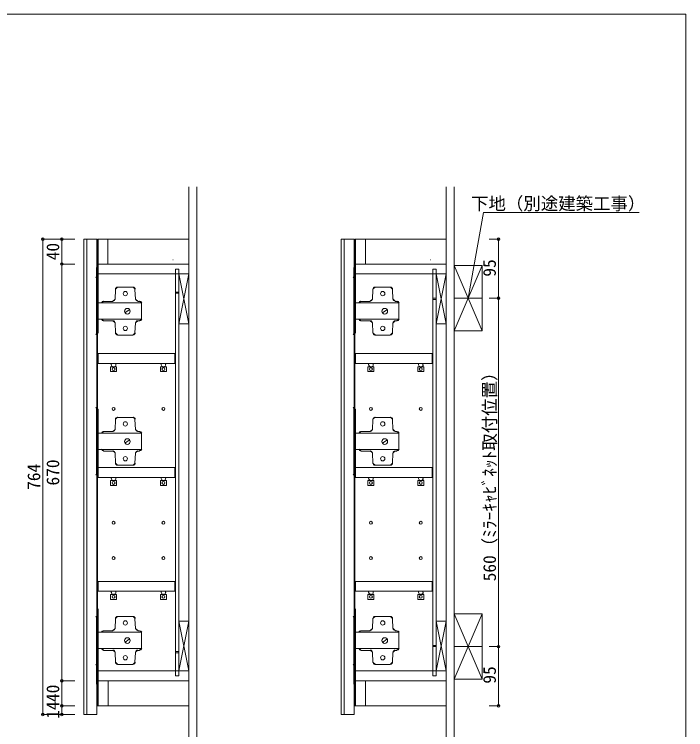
# Model space of a CAD drawing. Units: millimetres at full size, sheet at 1:7. Extents: x -1458 to 1457, y -965 to 964.
# Drawn here: x 378 to 1457, y -186 to 964 of the extents above; entities that cross this region are included whole.
import ezdxf
from ezdxf.enums import TextEntityAlignment as Align

# ---------------------------------------------------------------- set-up
doc = ezdxf.new("R2010")
doc.units = ezdxf.units.MM
doc.header["$LTSCALE"] = 7
doc.header["$PDMODE"] = 32
doc.header["$PDSIZE"] = 4.2
doc.layers.add('0-0_0', color=7, linetype='Continuous', lineweight=15)
doc.layers.add('1-0', color=7, linetype='Continuous', lineweight=15)
doc.styles.add('ＭＳ ゴシック', font='')
doc.styles.get('ＭＳ ゴシック').set_extended_font_data('MS Gothic')

msp = doc.modelspace()

# ---------------------------------------------------------------- linework, layer by layer
at = {"layer": '0-0_0', "lineweight": 18}
msp.add_lwpolyline([(-1457.609, -964.67), (1457.006, -964.67), (1457.006, 964.257), (-1457.609, 964.257)], close=True, dxfattribs=at)
at = {"layer": '1-0'}
for p, q in [((658.938, 686.725), (658.938, -446.576)), ((671.438, 686.725), (671.438, 570.704)), ((1072.389, 686.725), (1072.389, -446.576)), ((1084.889, 686.725), (1084.889, 570.704)), ((510.934, 602.896), (489.934, 602.896)), ((489.934, 602.896), (489.934, -161.104)), ((494.934, 602.896), (494.934, -161.104)), ((510.934, 588.896), (510.934, 602.896)), ((510.934, 602.896), (510.934, -161.104)), ((512.938, 562.9), (512.938, 602.896)), ((528.938, 562.9), (528.938, 602.896)), ((658.938, 557.9), (658.938, 602.896)), ((924.385, 602.896), (903.385, 602.896)), ((903.385, 602.896), (903.385, -161.104)), ((908.385, 602.896), (908.385, -161.104)), ((924.385, 588.896), (924.385, 602.896)), ((924.385, 602.896), (924.385, -161.104)), ((926.389, 562.9), (926.389, 602.896)), ((942.389, 562.9), (942.389, 602.896)), ((1072.389, 557.9), (1072.389, 602.896)), ((658.938, 587.9), (658.938, -117.104)), ((1072.389, 587.9), (1072.389, -117.104)), ((633.04, 569.4), (633.549, 569.4)), ((658.938, 572.9), (658.938, 467.9)), ((671.438, 570.704), (671.438, -446.576)), ((1046.491, 569.4), (1047.001, 569.4)), ((1072.389, 572.9), (1072.389, 467.9)), ((1084.889, 570.704), (1084.889, -446.576)), ((658.938, 562.9), (512.938, 562.9)), ((512.938, 546.9), (512.938, 562.9)), ((642.938, 554.887), (642.938, -98.935)), ((1072.389, 562.9), (926.389, 562.9)), ((926.389, 546.9), (926.389, 562.9)), ((1056.389, 554.887), (1056.389, -98.935)), ((1129.889, 560.4), (1084.889, 455.4)), ((1084.889, 560.4), (1129.889, 455.4)), ((658.938, 546.9), (512.938, 546.9)), ((658.938, 546.9), (642.938, 466.9)), ((658.938, 466.9), (642.938, 546.9)), ((1072.389, 546.9), (926.389, 546.9)), ((1072.389, 546.9), (1056.389, 466.9)), ((1072.389, 466.9), (1056.389, 546.9)), ((642.938, 517.9), (637.438, 517.9)), ((642.938, 515.9), (637.438, 515.9)), ((1056.389, 507.9), (1050.889, 507.9)), ((1084.889, 507.9), (1129.889, 507.9)), ((1056.389, 505.9), (1050.889, 505.9)), ((658.938, 466.9), (642.938, 466.9)), ((1072.389, 466.9), (1056.389, 466.9)), ((1084.889, 455.4), (1129.889, 455.4)), ((513.002, 418.989), (513.002, 402.989)), ((636.425, 418.989), (513.002, 418.989)), ((926.453, 418.989), (926.453, 402.989)), ((1049.876, 418.989), (926.453, 418.989)), ((537.385, 397.894), (538.477, 397.894)), ((617.45, 397.894), (618.541, 397.894)), ((950.836, 397.894), (951.928, 397.894)), ((1030.901, 397.894), (1031.993, 397.894)), ((513.002, 235.932), (513.002, 219.932)), ((636.425, 235.932), (513.002, 235.932)), ((926.453, 235.932), (926.453, 219.932)), ((1049.876, 235.932), (926.453, 235.932)), ((537.385, 214.837), (538.477, 214.837)), ((617.45, 214.837), (618.541, 214.837)), ((950.836, 214.837), (951.928, 214.837)), ((1030.901, 214.837), (1031.993, 214.837)), ((513.002, 52.875), (513.002, 36.875)), ((636.425, 52.875), (513.002, 52.875)), ((926.453, 52.875), (926.453, 36.875)), ((1049.876, 52.875), (926.453, 52.875)), ((537.385, 31.78), (538.477, 31.78)), ((617.45, 31.78), (618.541, 31.78)), ((950.836, 31.78), (951.928, 31.78)), ((1030.901, 31.78), (1031.993, 31.78)), ((1129.889, 0.396), (1084.889, -104.604)), ((1084.889, 0.396), (1129.889, -104.604)), ((642.938, -91.104), (658.938, -11.104)), ((1056.389, -91.104), (1072.389, -11.104)), ((658.938, -11.934), (658.938, -101.934)), ((1072.389, -11.934), (1072.389, -101.934)), ((1056.389, -50.104), (1050.889, -50.104)), ((1056.389, -52.104), (1050.889, -52.104)), ((1084.889, -52.104), (1129.889, -52.104)), ((642.938, -60.104), (637.438, -60.104)), ((642.938, -62.104), (637.438, -62.104)), ((642.938, -98.935), (637.438, -98.935)), ((1056.389, -98.935), (1050.889, -98.935)), ((526.894, -107.104), (512.938, -107.104)), ((658.938, -107.104), (513.002, -107.104)), ((513.002, -107.104), (513.002, -147.104)), ((529.002, -107.104), (529.002, -147.104)), ((940.345, -107.104), (926.389, -107.104)), ((1072.389, -107.104), (926.453, -107.104)), ((926.453, -107.104), (926.453, -147.104)), ((942.453, -107.104), (942.453, -147.104)), ((1084.889, -104.604), (1129.889, -104.604)), ((658.938, -147.104), (658.938, -117.104)), ((1072.389, -147.104), (1072.389, -117.104)), ((510.934, -160.104), (510.934, -161.104)), ((924.385, -160.104), (924.385, -161.104)), ((510.934, -161.104), (489.934, -161.104)), ((924.385, -161.104), (903.385, -161.104))]:
    msp.add_line(p, q, dxfattribs=at)
at = {"layer": '1-0', "color": 4, "lineweight": 9}
for p, q in [((424.273, 602.896), (475.515, 602.896)), ((424.273, 602.896), (424.273, -161.104)), ((454.795, 602.896), (454.795, 562.9)), ((454.795, 602.896), (475.515, 602.896)), ((1156.401, 602.896), (1141.175, 602.896)), ((1156.401, 602.896), (1156.401, 517.9)), ((454.795, 562.9), (475.515, 562.9)), ((454.795, 562.9), (454.795, -107.104)), ((1156.401, 507.9), (1141.175, 507.9)), ((1156.401, -52.104), (1141.175, -52.104)), ((454.795, -107.104), (475.515, -107.104)), ((454.795, -107.104), (454.795, -147.104)), ((454.795, -147.104), (475.515, -147.104)), ((454.795, -147.104), (454.795, -161.104)), ((1156.401, -147.104), (1141.175, -147.104)), ((424.273, -161.104), (475.515, -161.104)), ((454.795, -161.104), (475.515, -161.104))]:
    msp.add_line(p, q, dxfattribs=at)
at = {"layer": '1-0', "color": 8, "lineweight": 18}
for p, q in [((512.997, 538.36), (509.54, 541.817)), ((926.449, 538.36), (922.991, 541.817)), ((544.477, 525.804), (541.02, 522.347)), ((572.682, 522.347), (569.225, 525.804)), ((957.929, 525.804), (954.471, 522.347)), ((986.133, 522.347), (982.676, 525.804)), ((536.835, 503.241), (540.289, 506.541)), ((573.413, 506.541), (576.867, 503.241)), ((950.286, 503.241), (953.74, 506.541)), ((986.865, 506.541), (990.319, 503.241)), ((521.914, 503.241), (518.566, 500.648)), ((583.126, 500.648), (579.779, 503.241)), ((935.365, 503.241), (932.018, 500.648)), ((996.578, 500.648), (993.23, 503.241)), ((518.566, 474.172), (521.914, 471.579)), ((540.289, 468.278), (536.835, 471.579)), ((576.867, 471.579), (573.413, 468.278)), ((579.779, 471.579), (583.126, 474.172)), ((932.018, 474.172), (935.365, 471.579)), ((953.74, 468.278), (950.286, 471.579)), ((990.319, 471.579), (986.865, 468.278)), ((993.23, 471.579), (996.578, 474.172)), ((509.54, 449.366), (512.997, 452.823)), ((541.02, 452.472), (544.477, 449.015)), ((569.225, 449.015), (572.682, 452.472)), ((922.991, 449.366), (926.449, 452.823)), ((954.471, 452.472), (957.929, 449.015)), ((982.676, 449.015), (986.133, 452.472)), ((512.997, 328.929), (509.54, 332.386)), ((926.449, 328.929), (922.991, 332.386)), ((544.477, 316.737), (541.02, 313.28)), ((572.682, 313.28), (569.225, 316.737)), ((957.929, 316.737), (954.471, 313.28)), ((986.133, 313.28), (982.676, 316.737)), ((521.914, 293.809), (518.566, 291.217)), ((536.835, 293.809), (540.289, 297.11)), ((573.413, 297.11), (576.867, 293.809)), ((583.126, 291.217), (579.779, 293.809)), ((935.365, 293.809), (932.018, 291.217)), ((950.286, 293.809), (953.74, 297.11)), ((986.865, 297.11), (990.319, 293.809)), ((996.578, 291.217), (993.23, 293.809)), ((518.566, 265.104), (521.914, 262.511)), ((579.779, 262.511), (583.126, 265.104)), ((932.018, 265.104), (935.365, 262.511)), ((993.23, 262.511), (996.578, 265.104)), ((540.289, 259.211), (536.835, 262.511)), ((576.867, 262.511), (573.413, 259.211)), ((953.74, 259.211), (950.286, 262.511)), ((990.319, 262.511), (986.865, 259.211)), ((541.02, 243.041), (544.477, 239.584)), ((569.225, 239.584), (572.682, 243.041)), ((954.471, 243.041), (957.929, 239.584)), ((982.676, 239.584), (986.133, 243.041)), ((509.54, 223.935), (512.997, 227.392)), ((922.991, 223.935), (926.449, 227.392)), ((512.997, -7.334), (509.54, -3.877)), ((544.477, -3.526), (541.02, -6.983)), ((572.682, -6.983), (569.225, -3.526)), ((926.449, -7.334), (922.991, -3.877)), ((957.929, -3.526), (954.471, -6.983)), ((986.133, -6.983), (982.676, -3.526)), ((536.835, -26.09), (540.289, -22.79)), ((573.413, -22.79), (576.867, -26.09)), ((950.286, -26.09), (953.74, -22.79)), ((986.865, -22.79), (990.319, -26.09)), ((521.914, -26.454), (518.566, -29.047)), ((583.126, -29.047), (579.779, -26.454)), ((935.365, -26.454), (932.018, -29.047)), ((996.578, -29.047), (993.23, -26.454)), ((518.566, -55.159), (521.914, -57.752)), ((579.779, -57.752), (583.126, -55.159)), ((932.018, -55.159), (935.365, -57.752)), ((993.23, -57.752), (996.578, -55.159)), ((540.289, -61.052), (536.835, -57.752)), ((576.867, -57.752), (573.413, -61.052)), ((953.74, -61.052), (950.286, -57.752)), ((990.319, -57.752), (986.865, -61.052)), ((509.54, -81.328), (512.997, -77.871)), ((541.02, -76.858), (544.477, -80.315)), ((569.225, -80.315), (572.682, -76.858)), ((922.991, -81.328), (926.449, -77.871)), ((954.471, -76.858), (957.929, -80.315)), ((982.676, -80.315), (986.133, -76.858))]:
    msp.add_line(p, q, dxfattribs=at)
at = {"layer": '1-0', "color": 1, "lineweight": 18}
for p, q in [((637.361, 169.709), (637.361, 181.719)), ((1050.812, 169.709), (1050.812, 181.719))]:
    msp.add_line(p, q, dxfattribs=at)
at = {"layer": '1-0'}
for points in [[(1107.389, 507.9), (1132.204, 645.66), (1382.024, 645.66)], [(511.938, 557.9), (511.938, 602.896), (658.938, 602.896)], [(925.389, 557.9), (925.389, 602.896), (1072.389, 602.896)], [(511.938, 557.9), (511.938, -147.104), (658.938, -147.104)], [(642.938, 554.887), (637.438, 554.887), (637.438, -98.935)], [(925.389, 557.9), (925.389, -147.104), (1072.389, -147.104)], [(1056.389, 554.887), (1050.889, 554.887), (1050.889, -98.935)], [(1084.889, 560.4), (1129.889, 560.4), (1129.889, 455.4)], [(636.425, 418.989), (636.425, 402.989), (513.002, 402.989)], [(1049.876, 418.989), (1049.876, 402.989), (926.453, 402.989)], [(541.388, 400.805), (541.388, 402.989), (534.11, 402.989), (534.11, 400.805)], [(621.453, 400.805), (621.453, 402.989), (614.174, 402.989), (614.174, 400.805)], [(954.84, 400.805), (954.84, 402.989), (947.561, 402.989), (947.561, 400.805)], [(1034.904, 400.805), (1034.904, 402.989), (1027.626, 402.989), (1027.626, 400.805)], [(636.425, 235.932), (636.425, 219.932), (513.002, 219.932)], [(1049.876, 235.932), (1049.876, 219.932), (926.453, 219.932)], [(541.388, 218.112), (541.388, 219.932), (534.11, 219.932), (534.11, 218.112)], [(621.453, 218.112), (621.453, 219.932), (614.174, 219.932), (614.174, 218.112)], [(954.84, 218.112), (954.84, 219.932), (947.561, 219.932), (947.561, 218.112)], [(1034.904, 218.112), (1034.904, 219.932), (1027.626, 219.932), (1027.626, 218.112)], [(636.425, 52.875), (636.425, 36.875), (513.002, 36.875)], [(1049.876, 52.875), (1049.876, 36.875), (926.453, 36.875)], [(541.388, 35.055), (541.388, 36.875), (534.11, 36.875), (534.11, 35.055)], [(621.453, 35.055), (621.453, 36.875), (614.174, 36.875), (614.174, 35.055)], [(954.84, 35.055), (954.84, 36.875), (947.561, 36.875), (947.561, 35.055)], [(1034.904, 35.055), (1034.904, 36.875), (1027.626, 36.875), (1027.626, 35.055)], [(1084.889, 0.396), (1129.889, 0.396), (1129.889, -104.604)], [(658.938, -11.104), (642.938, -11.104), (658.938, -91.104)], [(1072.389, -11.104), (1056.389, -11.104), (1072.389, -91.104)], [(658.938, -91.104), (512.938, -91.104), (512.938, -107.104)], [(1072.389, -91.104), (926.389, -91.104), (926.389, -107.104)]]:
    msp.add_lwpolyline(points, dxfattribs=at)
at = {"layer": '1-0', "color": 8, "lineweight": 18}
for points in [[(510.398, 449.002), (510.398, 557.453), (510.398, 449.002)], [(512.997, 554.178), (512.997, 452.641), (512.997, 554.178)], [(923.85, 449.002), (923.85, 557.453), (923.85, 449.002)], [(926.449, 554.178), (926.449, 452.641), (926.449, 554.178)], [(541.02, 522.165), (540.292, 506.516), (541.02, 522.165)], [(569.043, 525.804), (544.295, 525.804), (569.043, 525.804)], [(573.046, 506.516), (572.318, 522.165), (573.046, 506.516)], [(954.471, 522.165), (953.744, 506.516), (954.471, 522.165)], [(982.494, 525.804), (957.747, 525.804), (982.494, 525.804)], [(986.497, 506.516), (985.769, 522.165), (986.497, 506.516)], [(536.653, 502.877), (521.732, 502.877), (536.653, 502.877)], [(579.597, 502.877), (576.685, 502.877), (579.597, 502.877)], [(950.104, 502.877), (935.183, 502.877), (950.104, 502.877)], [(993.048, 502.877), (990.137, 502.877), (993.048, 502.877)], [(556.305, 484.316), (563.22, 489.411), (556.305, 484.316)], [(969.757, 484.316), (976.671, 489.411), (969.757, 484.316)], [(536.653, 471.579), (521.732, 471.579), (536.653, 471.579)], [(579.597, 471.579), (576.685, 471.579), (579.597, 471.579)], [(950.104, 471.579), (935.183, 471.579), (950.104, 471.579)], [(993.048, 471.579), (990.137, 471.579), (993.048, 471.579)], [(541.02, 452.29), (540.292, 468.303), (541.02, 452.29)], [(573.046, 468.303), (572.318, 452.29), (573.046, 468.303)], [(954.471, 452.29), (953.744, 468.303), (954.471, 452.29)], [(986.497, 468.303), (985.769, 452.29), (986.497, 468.303)], [(569.043, 448.651), (544.295, 448.651), (569.043, 448.651)], [(982.494, 448.651), (957.747, 448.651), (982.494, 448.651)], [(510.398, 223.571), (510.398, 332.022), (510.398, 223.571)], [(512.997, 328.747), (512.997, 227.21), (512.997, 328.747)], [(923.85, 223.571), (923.85, 332.022), (923.85, 223.571)], [(926.449, 328.747), (926.449, 227.21), (926.449, 328.747)], [(541.02, 313.098), (540.292, 297.085), (541.02, 313.098)], [(569.043, 316.373), (544.295, 316.373), (569.043, 316.373)], [(573.046, 297.085), (572.318, 313.098), (573.046, 297.085)], [(954.471, 313.098), (953.744, 297.085), (954.471, 313.098)], [(982.494, 316.373), (957.747, 316.373), (982.494, 316.373)], [(986.497, 297.085), (985.769, 313.098), (986.497, 297.085)], [(536.653, 293.809), (521.732, 293.809), (536.653, 293.809)], [(579.597, 293.809), (576.685, 293.809), (579.597, 293.809)], [(950.104, 293.809), (935.183, 293.809), (950.104, 293.809)], [(993.048, 293.809), (990.137, 293.809), (993.048, 293.809)], [(556.305, 274.885), (563.22, 279.98), (556.305, 274.885)], [(969.757, 274.885), (976.671, 279.98), (969.757, 274.885)], [(536.653, 262.148), (521.732, 262.148), (536.653, 262.148)], [(541.02, 242.859), (540.292, 258.872), (541.02, 242.859)], [(573.046, 258.872), (572.318, 242.859), (573.046, 258.872)], [(579.597, 262.148), (576.685, 262.148), (579.597, 262.148)], [(950.104, 262.148), (935.183, 262.148), (950.104, 262.148)], [(954.471, 242.859), (953.744, 258.872), (954.471, 242.859)], [(986.497, 258.872), (985.769, 242.859), (986.497, 258.872)], [(993.048, 262.148), (990.137, 262.148), (993.048, 262.148)], [(569.043, 239.584), (544.295, 239.584), (569.043, 239.584)], [(982.494, 239.584), (957.747, 239.584), (982.494, 239.584)], [(512.997, 8.484), (512.997, -93.053), (512.997, 8.484)], [(926.449, 8.484), (926.449, -93.053), (926.449, 8.484)], [(510.398, -112.328), (510.398, -3.877), (510.398, -112.328)], [(541.02, -7.165), (540.292, -23.178), (541.02, -7.165)], [(569.043, -3.526), (544.295, -3.526), (569.043, -3.526)], [(573.046, -23.178), (572.318, -7.165), (573.046, -23.178)], [(923.85, -112.328), (923.85, -3.877), (923.85, -112.328)], [(954.471, -7.165), (953.744, -23.178), (954.471, -7.165)], [(982.494, -3.526), (957.747, -3.526), (982.494, -3.526)], [(986.497, -23.178), (985.769, -7.165), (986.497, -23.178)], [(536.653, -26.454), (521.732, -26.454), (536.653, -26.454)], [(579.597, -26.454), (576.685, -26.454), (579.597, -26.454)], [(950.104, -26.454), (935.183, -26.454), (950.104, -26.454)], [(993.048, -26.454), (990.137, -26.454), (993.048, -26.454)], [(556.305, -45.378), (563.22, -39.919), (556.305, -45.378)], [(969.757, -45.378), (976.671, -39.919), (969.757, -45.378)], [(536.653, -58.116), (521.732, -58.116), (536.653, -58.116)], [(541.02, -77.04), (540.292, -61.391), (541.02, -77.04)], [(573.046, -61.391), (572.318, -77.04), (573.046, -61.391)], [(579.597, -58.116), (576.685, -58.116), (579.597, -58.116)], [(950.104, -58.116), (935.183, -58.116), (950.104, -58.116)], [(954.471, -77.04), (953.744, -61.391), (954.471, -77.04)], [(986.497, -61.391), (985.769, -77.04), (986.497, -61.391)], [(993.048, -58.116), (990.137, -58.116), (993.048, -58.116)], [(569.043, -80.679), (544.295, -80.679), (569.043, -80.679)], [(982.494, -80.679), (957.747, -80.679), (982.494, -80.679)]]:
    msp.add_lwpolyline(points, dxfattribs=at)
at = {"layer": '1-0', "color": 4, "lineweight": 9}
msp.add_lwpolyline([(1156.401, 517.9), (1156.401, -62.104), (1156.401, -147.104)], dxfattribs=at)
at = {"layer": '1-0', "color": 8, "lineweight": 18}
for points in [[(512.997, 500.329), (582.872, 500.329), (582.872, 474.126), (512.997, 474.126), (582.872, 474.126), (582.872, 500.329)], [(926.449, 500.329), (996.323, 500.329), (996.323, 474.126), (926.449, 474.126), (996.323, 474.126), (996.323, 500.329)], [(512.997, 290.898), (582.872, 290.898), (582.872, 264.695), (512.997, 264.695), (582.872, 264.695), (582.872, 290.898)], [(926.449, 290.898), (996.323, 290.898), (996.323, 264.695), (926.449, 264.695), (996.323, 264.695), (996.323, 290.898)], [(512.997, -29.001), (582.872, -29.001), (582.872, -55.204), (512.997, -55.204), (582.872, -55.204), (582.872, -29.001)], [(926.449, -29.001), (996.323, -29.001), (996.323, -55.204), (926.449, -55.204), (996.323, -55.204), (996.323, -29.001)]]:
    msp.add_lwpolyline(points, close=True, dxfattribs=at)
at = {"layer": '1-0'}
for points in [[(542.844, 397.894), (542.844, 389.887), (533.018, 389.887), (533.018, 397.894)], [(622.909, 397.894), (622.909, 389.887), (613.083, 389.887), (613.083, 397.894)], [(956.295, 397.894), (956.295, 389.887), (946.469, 389.887), (946.469, 397.894)], [(1036.36, 397.894), (1036.36, 389.887), (1026.534, 389.887), (1026.534, 397.894)], [(542.844, 214.837), (542.844, 206.83), (533.018, 206.83), (533.018, 214.837)], [(622.909, 214.837), (622.909, 206.83), (613.083, 206.83), (613.083, 214.837)], [(956.295, 214.837), (956.295, 206.83), (946.469, 206.83), (946.469, 214.837)], [(1036.36, 214.837), (1036.36, 206.83), (1026.534, 206.83), (1026.534, 214.837)], [(542.844, 31.78), (542.844, 23.773), (533.018, 23.773), (533.018, 31.78)], [(622.909, 31.78), (622.909, 23.773), (613.083, 23.773), (613.083, 31.78)], [(956.295, 31.78), (956.295, 23.773), (946.469, 23.773), (946.469, 31.78)], [(1036.36, 31.78), (1036.36, 23.773), (1026.534, 23.773), (1026.534, 31.78)]]:
    msp.add_lwpolyline(points, close=True, dxfattribs=at)
at = {"layer": '1-0', "color": 8, "lineweight": 18}
for centre, radius in [((556.851, 515.432), 3.457), ((556.851, 515.432), 3.457), ((970.302, 515.432), 3.457), ((970.302, 515.432), 3.457), ((560.126, 487.046), 4.549), ((560.126, 487.046), 4.549), ((973.578, 487.046), 4.549), ((973.578, 487.046), 4.549), ((556.851, 459.387), 3.457), ((556.851, 459.387), 3.457), ((970.302, 459.387), 3.457), ((970.302, 459.387), 3.457), ((556.851, 306.001), 3.457), ((556.851, 306.001), 3.457), ((970.302, 306.001), 3.457), ((970.302, 306.001), 3.457), ((560.126, 277.615), 4.549), ((560.126, 277.615), 4.549), ((973.578, 277.615), 4.549), ((973.578, 277.615), 4.549), ((556.851, 249.956), 3.457), ((556.851, 249.956), 3.457), ((970.302, 249.956), 3.457), ((970.302, 249.956), 3.457), ((556.851, -13.898), 3.457), ((556.851, -13.898), 3.457), ((970.302, -13.898), 3.457), ((970.302, -13.898), 3.457), ((560.126, -42.285), 4.549), ((560.126, -42.285), 4.549), ((973.578, -42.285), 4.549), ((973.578, -42.285), 4.549), ((556.851, -69.943), 3.457), ((556.851, -69.943), 3.457), ((970.302, -69.943), 3.457), ((970.302, -69.943), 3.457)]:
    msp.add_circle(centre, radius, dxfattribs=at)
at = {"layer": '1-0'}
for centre in [(537.931, 394.072), (617.996, 394.072), (951.382, 394.072), (1031.447, 394.072), (537.931, 211.015), (617.996, 211.015), (951.382, 211.015), (1031.447, 211.015), (537.931, 27.958), (617.996, 27.958), (951.382, 27.958), (1031.447, 27.958)]:
    msp.add_circle(centre, 2.365, dxfattribs=at)
at = {"layer": '1-0', "lineweight": 18}
for centre in [(537.931, 394.072), (617.996, 394.072), (951.382, 394.072), (1031.447, 394.072), (537.931, 330.021), (617.996, 330.021), (951.382, 330.021), (1031.447, 330.021), (537.931, 211.015), (617.996, 211.015), (951.382, 211.015), (1031.447, 211.015), (537.931, 146.964), (617.996, 146.964), (951.382, 146.964), (1031.447, 146.964), (537.931, 90.19), (617.996, 90.19), (951.382, 90.19), (1031.447, 90.19), (537.931, 27.958), (617.996, 27.958), (951.382, 27.958), (1031.447, 27.958)]:
    msp.add_circle(centre, 2.365, dxfattribs=at)
at = {"layer": '1-0', "color": 8, "lineweight": 18}
for centre, start, end in [((509.54, 538.36), 359.99996, 90.00004), ((922.991, 538.36), 359.99996, 90.00004), ((544.477, 522.347), 89.99996, 180.00004), ((569.225, 522.347), 359.99996, 90.00004), ((957.929, 522.347), 89.99996, 180.00004), ((982.676, 522.347), 359.99996, 90.00004), ((536.835, 506.698), 269.99997, 357.39629), ((576.867, 506.698), 182.60371, 270.00003), ((950.286, 506.698), 269.99997, 357.39629), ((990.319, 506.698), 182.60371, 270.00003), ((521.914, 499.783), 90, 165.52001), ((579.779, 499.783), 14.47999, 90), ((935.365, 499.783), 90, 165.52001), ((993.23, 499.783), 14.47999, 90), ((521.914, 475.036), 194.47999, 270), ((536.835, 468.121), 2.60371, 90.00003), ((576.867, 468.121), 89.99997, 177.39629), ((579.779, 475.036), 270, 345.52001), ((935.365, 475.036), 194.47999, 270), ((950.286, 468.121), 2.60371, 90.00003), ((990.319, 468.121), 89.99997, 177.39629), ((993.23, 475.036), 270, 345.52001), ((509.54, 452.823), 269.99996, 0.00004), ((544.477, 452.472), 179.99996, 270.00004), ((569.225, 452.472), 269.99996, 0.00004), ((922.991, 452.823), 269.99996, 0.00004), ((957.929, 452.472), 179.99996, 270.00004), ((982.676, 452.472), 269.99996, 0.00004), ((509.54, 328.929), 359.99996, 90.00004), ((922.991, 328.929), 359.99996, 90.00004), ((544.477, 313.28), 89.99996, 180.00004), ((569.225, 313.28), 359.99996, 90.00004), ((957.929, 313.28), 89.99996, 180.00004), ((982.676, 313.28), 359.99996, 90.00004), ((521.914, 290.352), 90, 165.52001), ((536.835, 297.267), 269.99997, 357.39629), ((576.867, 297.267), 182.60371, 270.00003), ((579.779, 290.352), 14.47999, 90), ((935.365, 290.352), 90, 165.52001), ((950.286, 297.267), 269.99997, 357.39629), ((990.319, 297.267), 182.60371, 270.00003), ((993.23, 290.352), 14.47999, 90), ((521.914, 265.969), 194.47999, 270), ((579.779, 265.969), 270, 345.52001), ((935.365, 265.969), 194.47999, 270), ((993.23, 265.969), 270, 345.52001), ((536.835, 259.054), 2.60371, 90.00003), ((576.867, 259.054), 89.99997, 177.39629), ((950.286, 259.054), 2.60371, 90.00003), ((990.319, 259.054), 89.99997, 177.39629), ((544.477, 243.041), 179.99996, 270.00004), ((569.225, 243.041), 269.99996, 0.00004), ((957.929, 243.041), 179.99996, 270.00004), ((982.676, 243.041), 269.99996, 0.00004), ((509.54, 227.392), 269.99996, 0.00004), ((922.991, 227.392), 269.99996, 0.00004), ((509.54, -7.334), 359.99996, 90.00004), ((544.477, -6.983), 89.99996, 180.00004), ((569.225, -6.983), 359.99996, 90.00004), ((922.991, -7.334), 359.99996, 90.00004), ((957.929, -6.983), 89.99996, 180.00004), ((982.676, -6.983), 359.99996, 90.00004), ((536.835, -22.632), 269.99997, 357.39629), ((576.867, -22.632), 182.60371, 270.00003), ((950.286, -22.632), 269.99997, 357.39629), ((990.319, -22.632), 182.60371, 270.00003), ((521.914, -29.911), 90, 165.52001), ((579.779, -29.911), 14.47999, 90), ((935.365, -29.911), 90, 165.52001), ((993.23, -29.911), 14.47999, 90), ((521.914, -54.294), 194.47999, 270), ((579.779, -54.294), 270, 345.52001), ((935.365, -54.294), 194.47999, 270), ((993.23, -54.294), 270, 345.52001), ((536.835, -61.209), 2.60371, 90.00003), ((576.867, -61.209), 89.99997, 177.39629), ((950.286, -61.209), 2.60371, 90.00003), ((990.319, -61.209), 89.99997, 177.39629), ((509.54, -77.871), 269.99996, 0.00004), ((544.477, -76.858), 179.99996, 270.00004), ((569.225, -76.858), 269.99996, 0.00004), ((922.991, -77.871), 269.99996, 0.00004), ((957.929, -76.858), 179.99996, 270.00004), ((982.676, -76.858), 269.99996, 0.00004)]:
    msp.add_arc(centre, 3.457, start, end, dxfattribs=at)
at = {"layer": '1-0'}
for centre, start, end in [((537.567, 400.987), 180, 270), ((538.659, 400.987), 270, 360), ((617.632, 400.987), 180, 270), ((618.723, 400.987), 270, 360), ((951.018, 400.987), 180, 270), ((952.11, 400.987), 270, 360), ((1031.083, 400.987), 180, 270), ((1032.175, 400.987), 270, 360), ((537.567, 218.294), 180, 270), ((538.659, 218.294), 270, 360), ((617.632, 218.294), 180, 270), ((618.723, 218.294), 270, 360), ((951.018, 218.294), 180, 270), ((952.11, 218.294), 270, 360), ((1031.083, 218.294), 180, 270), ((1032.175, 218.294), 270, 360), ((537.567, 35.237), 180, 270), ((538.659, 35.237), 270, 360), ((617.632, 35.237), 180, 270), ((618.723, 35.237), 270, 360), ((951.018, 35.237), 180, 270), ((952.11, 35.237), 270, 360), ((1031.083, 35.237), 180, 270), ((1032.175, 35.237), 270, 360)]:
    msp.add_arc(centre, 3.093, start, end, dxfattribs=at)
at = {"layer": '1-0', "color": 6}
for p in [(424.273, 602.896), (454.795, 602.896), (1156.401, 602.896), (454.795, 562.9), (1156.401, 507.9), (1156.401, -52.104), (454.795, -107.104), (454.795, -147.104), (1156.401, -147.104), (424.273, -161.104), (454.795, -161.104)]:
    msp.add_point(p, dxfattribs=at)

# ---------------------------------------------------------------- texts
at = {"layer": '1-0', "style": 'ＭＳ ゴシック'}
msp.add_text('下地（別途建築工事）', height=20.53, dxfattribs=at).set_placement((1112.204, 643.66), align=Align.BOTTOM_LEFT)
for s, p in [('40', (456.795, 568.898)), ('95', (1158.223, 542.596)), ('560（ﾐﾗｰｷｬﾋﾞﾈｯﾄ取付位置）', (1158.401, 52.898)), ('670', (456.795, 206.898)), ('764', (426.273, 199.896)), ('95', (1158.258, -111.541)), ('40', (456.795, -141.104)), ('14', (456.795, -168.104))]:
    msp.add_text(s, height=20.53, rotation=90, dxfattribs=at).set_placement(p, align=Align.BOTTOM_LEFT)

doc.saveas('drawing.dxf')
